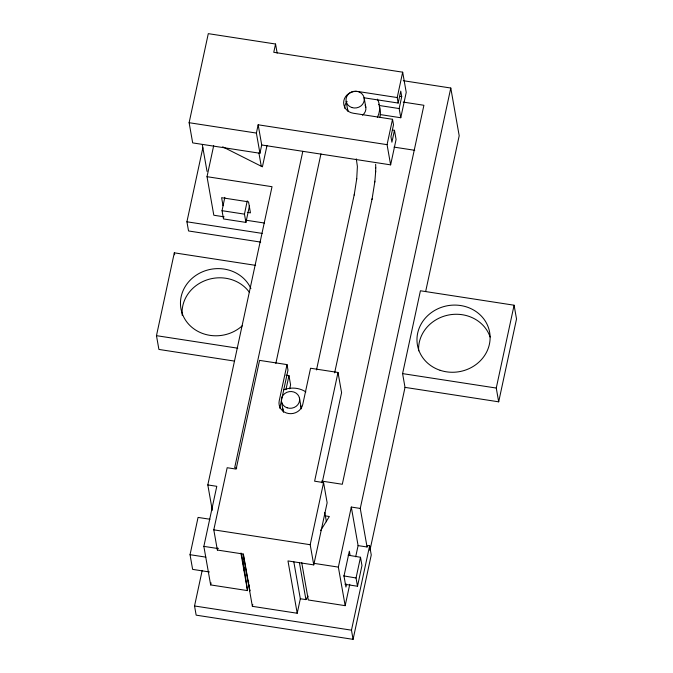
<?xml version="1.0" encoding="UTF-8"?>
<svg xmlns="http://www.w3.org/2000/svg" width="673" height="673" viewBox="0 0 673 673"><rect width="100%" height="100%" fill="white"/><g stroke="black" fill="none" stroke-linecap="round" stroke-linejoin="round"><path stroke-width="1.01" d="M375.744 167.787L375.669 171.363M374.869 181.289L375.643 171.884M375.635 172.044L375.669 171.194M356.732 178.53L357.397 166.492L356.295 158.87M372.11 198.754L374.785 182.038M356.656 179.262L356.74 178.446M356.665 179.186L354.301 194.346M374.777 182.105L374.878 181.214M354.158 195.069L354.318 194.27M334.632 372.859L371.967 199.444M249.439 206.022L245.914 222.401L223.495 218.944L222.04 210.683L224.824 197.349M245.914 222.401L244.459 214.14L247.235 200.806M354.175 194.985L316.503 369.957M371.95 199.544L372.127 198.661M261.721 144.981L390.626 164.86L387.068 144.661L258.163 124.791L261.721 144.981L259.938 153.267L192.68 142.895L189.121 122.705L208.293 33.65L275.551 44.023L277.15 53.108M234.044 361.022L158.904 349.43L156.472 335.667L174.315 252.829L255.631 265.364M260.687 242.095L188.541 230.965L186.917 221.787L202.851 147.782M224.126 216.832L213.812 215.234L207.015 176.688L213.694 145.637M259.938 153.267L256.379 133.069L258.163 124.791M275.551 44.023L273.768 52.301L402.673 72.179L406.231 92.369L400.772 117.741L380.119 114.561M267.013 145.427L262.411 166.82L222.662 146.815M209.446 571.974L192.629 569.383L190.038 554.695L198.064 517.419L209.934 519.245M212.289 510.294L207.814 484.93L272.027 186.707L207.015 176.688M244.223 568.004L247.513 590.608L210.649 584.921L203.852 546.375L216.782 486.318L207.814 484.93M367.063 546.989L360.265 508.435L351.298 507.055L358.095 545.601L367.063 546.989L367.391 545.433L369.637 545.778L371.252 554.956L353.081 639.35L196.154 615.156L194.539 605.978L202.194 570.384M293.815 561.82L300.326 598.751L297.205 613.246L252.367 606.331L243.138 554.014L217.362 550.043L213.795 529.844L227.171 467.718L236.139 469.098L259.551 360.375L287.018 364.606L287.985 370.116L280.187 406.357A12.03 10.987 -10 0 0 279.951 408.511M302.808 151.341L234.692 467.676L236.761 467.996M217.362 550.043L217.8 547.999M210.649 584.921L211.086 582.885M275.837 363.403L320.954 153.881M287.018 364.606L279.211 400.847A12.03 10.987 -10 0 0 288.641 413.533A12.03 10.987 -10 0 0 302.749 404.481L310.556 368.24L338.014 372.472L341.581 392.662L322.14 482.928M285.924 389.717L288.961 375.618L285.983 375.164M289.71 388.826L290.576 384.796L288.961 375.618M252.367 606.331L252.779 604.396M338.014 372.472L314.611 481.195L323.578 482.583L327.137 502.773L313.761 564.899L287.977 560.929L297.205 613.246M387.068 144.661L392.527 119.289L353.3 113.241A12.03 10.987 -10 0 1 343.869 100.555A12.03 10.987 -10 0 1 357.977 91.503L397.213 97.551L398.18 103.053L364.11 97.804M397.213 97.551L402.673 72.179M398.18 103.053L400.746 91.149L401.714 96.651L399.156 108.563L400.772 117.741M392.409 129.99L394.471 130.31L391.905 142.213L390.937 136.712L393.503 124.799L392.527 119.289M390.626 164.86L396.086 139.488L394.471 130.31M313.761 564.899L310.194 544.709L323.578 482.583M301.681 562.443L308.293 599.98L345.165 605.666L338.359 567.112L351.298 507.055M360.265 508.435L450.784 88.028L403.278 80.701M346.578 584.063L345.93 587.049L343.996 576.029L349.346 551.179L350.053 555.183M345.165 605.666L349.767 584.282M355.681 556.798L358.095 545.601M345.056 584.324L357.506 586.242L356.051 577.981L360.509 557.278L348.118 555.175M402.589 373.616L420.423 290.77L514.096 305.214L516.528 318.985L498.685 401.823L405.02 387.379L402.589 373.616L496.262 388.052L498.685 401.823M357.506 586.242L361.965 565.539L360.509 557.278M353.081 639.35L351.466 630.172L369.637 545.778M369.898 550.506L405.02 387.379M425.715 291.241L459.196 135.753L450.784 88.028M496.262 388.052L514.096 305.214M320.6 530.602L329.333 516.502L325.21 515.871M300.326 598.751L305.929 599.609L308.099 596.11M399.653 96.34L401.714 96.651M403.211 102.086L423.906 105.282L342.305 484.266L321.61 481.077M379.538 105.535L399.156 108.563M394.033 147.109L414.728 150.298M189.121 122.705L256.379 133.069M247.361 212.374L250.465 212.853L248.522 201.841L221.619 197.694L223.032 205.702M222.04 210.683L244.459 214.14M245.796 220.172L264.38 223.032M186.917 221.787L262.167 233.388M156.472 335.667L237.796 348.202M213.795 529.844L310.194 544.709M203.852 546.375L218.187 548.579M313.786 563.326L338.359 567.112M190.038 554.695L205.862 557.135M243.39 568.651L245.46 568.971M194.539 605.978L351.466 630.172M242.423 558.733L244.484 559.086M343.659 575.886L356.051 577.981M364.152 97.879L365.818 107.301M346.149 101.354L347.773 110.54M324.773 512.532L326.405 521.768M258.903 152.889L261.259 166.223M299.493 398.172L301.159 407.594M281.449 401.402L283.114 410.824M299.418 562.678L305.929 599.609M202.329 144.729L207.032 171.396M243.374 554.039L249.885 590.97L249.582 588.925M240.892 553.071L247.513 590.608M174.315 252.829L174.66 254.789M248.396 580.723L248.69 582.776M248.985 584.829L249.288 586.873M242.852 560.289L244.467 571.402L241.498 553.315M375.643 164.279L375.744 167.989M344.61 108.218A12.03 10.987 -10 0 1 347.091 101.446M418.648 350.835A36.662 33.49 -10 0 1 448.698 314.989A36.662 33.49 -10 0 1 490.129 337.022M242.255 325.799A36.662 33.49 -10 0 1 187.616 322.998A36.662 33.49 -10 0 1 199.115 273.44A36.662 33.49 -10 0 1 250.894 288.566M182.215 315.368A36.662 33.49 -10 0 1 206.889 279.926A36.662 33.49 -10 0 1 249.506 292.486M300.478 405.449A9.17 8.37 -10 0 1 301.26 408.848M283.552 412.271A9.17 8.37 -10 0 1 283.375 411.8M283.299 411.556A9.17 8.37 -10 0 1 282.988 408.831M283.804 389.776A22.916 20.93 -10 0 1 305.862 391.93M379.227 106.023A22.916 20.93 -10 0 1 379.925 117.152M378.478 104.29A22.916 20.93 -10 0 1 378.748 104.862M377.385 99.141A22.916 20.93 -10 0 1 377.343 117.354M365.128 105.156A9.17 8.37 -10 0 1 362.461 115.209M347.949 111.264A9.17 8.37 -10 0 1 347.63 109.295M440.117 370.293A36.662 33.49 -10 0 0 489.717 332.706A36.662 33.49 -10 0 0 430.796 313.029A36.662 33.49 -10 0 0 440.117 370.293M287.144 407.813A9.17 8.37 -10 0 0 299.535 398.416A9.17 8.37 -10 0 0 284.805 393.503A9.17 8.37 -10 0 0 287.144 407.813M351.794 107.52A9.17 8.37 -10 0 0 364.194 98.123A9.17 8.37 -10 0 0 349.464 93.211A9.17 8.37 -10 0 0 351.794 107.52"/></g></svg>
